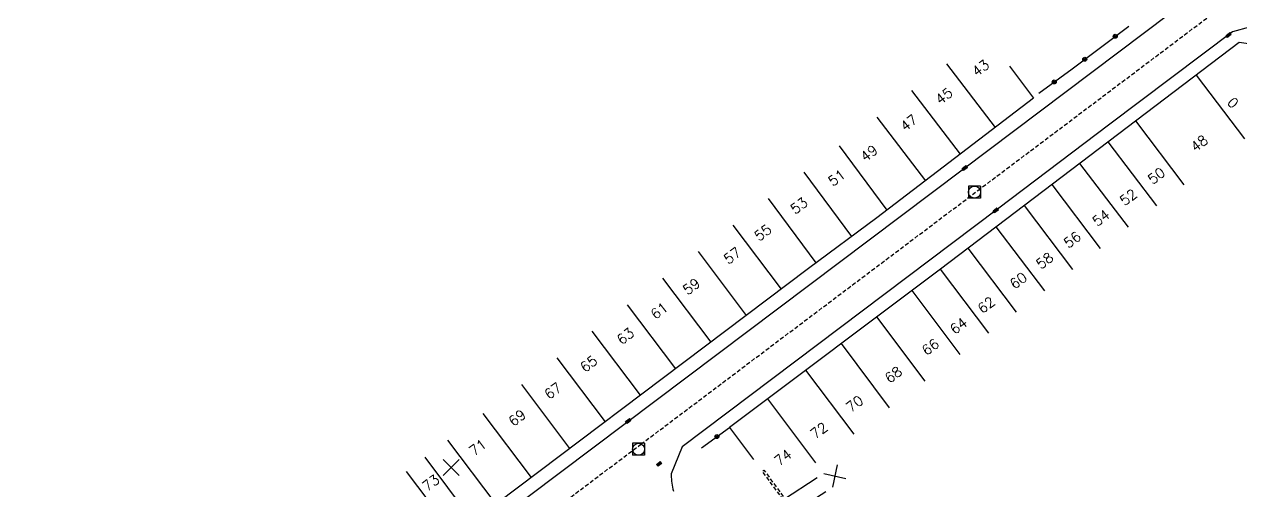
# Model space of a CAD drawing. Header units: millimetres. Extents: x 79999 to 81000, y 145000 to 146000.
# Drawn here: x 80662.9 to 80814.6, y 145675.1 to 145733.2 of the extents above; entities that cross this region are included whole.
import ezdxf
from ezdxf.enums import TextEntityAlignment as Align

# ---------------------------------------------------------------- set-up
doc = ezdxf.new("R2010")
doc.units = ezdxf.units.MM
doc.linetypes.add('DASHED', pattern=[0.75, 0.5, -0.25])
doc.layers.get('0').update_dxf_attribs({"linetype": 'CONTINUOUS'})
for name, color, linetype in [('W0001', 6, 'DASHED'), ('W0008', 7, 'CONTINUOUS'), ('W0100', 7, 'CONTINUOUS'), ('W0112', 1, 'DASHED'), ('W0322', 7, 'CONTINUOUS'), ('W0400', 7, 'CONTINUOUS'), ('W0420', 7, 'CONTINUOUS'), ('W0991', 7, 'CONTINUOUS'), ('W1102', 7, 'CONTINUOUS')]:
    doc.layers.add(name, color=color, linetype=linetype)
doc.styles.get("Standard").update_dxf_attribs({"font": 'romans.shx', "width": 0.85})

# ---------------------------------------------------------------- blocks, each defined once
blk = doc.blocks.new('T400')
for p, q in [((-0.15, 0.3), (0.15, 0.3)), ((-0.15, -0.25), (-0.15, 0.3)), ((-0.15, 0.15), (0.15, 0.15)), ((-0.15, 0), (0.15, 0)), ((0.15, 0.3), (0.15, -0.25)), ((-0.15, -0.15), (0.15, -0.15)), ((-0.15, -0.25), (-0.15, -0.3)), ((-0.15, -0.3), (0.15, -0.3)), ((0.15, -0.3), (0.15, -0.25))]:
    blk.add_line(p, q)
blk = doc.blocks.new('T420')
for p, q in [((0.75, 0.75), (-0.75, 0.75)), ((-0.75, 0.75), (-0.75, -0.75)), ((0.75, 0.75), (0.75, -0.75)), ((0.75, -0.75), (-0.75, -0.75))]:
    blk.add_line(p, q)
blk.add_ellipse((0, 0), major_axis=(-0.53, 0.53), ratio=1, start_param=3.926991, end_param=10.210176)
blk = doc.blocks.new('t991o')
at = {"color": 0, "linetype": 'Continuous'}
for p, q in [((-1, 1), (1, -1)), ((-1, -1), (1, 1))]:
    blk.add_line(p, q, dxfattribs=at)
blk = doc.blocks.new('t322o')
at = {"color": 0, "linetype": 'Continuous'}
for radius in [0.25, 0.15]:
    blk.add_circle((0, 0), radius, dxfattribs=at)

msp = doc.modelspace()

# ---------------------------------------------------------------- linework, layer by layer
at = {"layer": 'W0001'}
msp.add_lwpolyline([(80594.69, 145571.55), (80616.17, 145587.78), (80637.26, 145603.63), (80669.31, 145627.82), (80703.52, 145653.55), (80739.84, 145680.87), (80781.85, 145712.5), (80829.36, 145748.28), (80829.42, 145748.33), (80840.73, 145756.76), (80857.61, 145769.38), (80871.47, 145779.73), (80886.09, 145790.67), (80905.37, 145805.08), (80920.96, 145816.75), (80929.56, 145823.02), (80930.01, 145823.29), (80931.91, 145823.93), (80937.25, 145825.08)], dxfattribs=at)
at = {"layer": 'W0008'}
for p, q in [((80720.12, 145684.7), (80726.13, 145676.71)), ((80715.72, 145681.39), (80721.74, 145673.4)), ((80712.88, 145679.25), (80718.9, 145671.26)), ((80710.55, 145677.49), (80716.57, 145669.5))]:
    msp.add_line(p, q, dxfattribs=at)
for points in [[(80607.75, 145585.48), (80607.75, 145585.48), (80635.31, 145606.23), (80667.36, 145630.42), (80701.57, 145656.15), (80737.88, 145683.47), (80779.9, 145715.1), (80812.23, 145739.48), (80813.54, 145742.01), (80811.88, 145744.21), (80806.01, 145751.16), (80802.74, 145755.07), (80782.83, 145778.62), (80775.96, 145786.74), (80773.07, 145789.57)], [(80818.09, 145731.78), (80815.76, 145732.88), (80813.63, 145732.3), (80798.32, 145720.8), (80784.29, 145710.18), (80744.96, 145680.54), (80743.61, 145677.18)]]:
    msp.add_lwpolyline(points, dxfattribs=at)
at = {"layer": 'W0008', "flags": 128}
msp.add_lwpolyline([(80743.61, 145677.18), (80743.62, 145676.78), (80743.63, 145676.52), (80743.65, 145676.27), (80743.68, 145676.02), (80743.72, 145675.76), (80743.76, 145675.51), (80743.82, 145675.27), (80743.89, 145675.02)], dxfattribs=at)
at = {"layer": 'W0100'}
for points in [[(80832.56, 145714), (80826.77, 145719.97), (80822.6, 145724.31), (80816.47, 145730.64), (80816.46, 145730.7), (80816.47, 145730.67), (80814.47, 145730.96), (80777.21, 145702.71), (80750.88, 145682.95), (80753.88, 145678.95)], [(80785.79, 145728), (80788.82, 145724.02), (80769.25, 145709.09), (80760.72, 145702.77), (80711.54, 145665.71), (80697.26, 145654.84), (80640.64, 145612.29), (80630.99, 145604.95), (80614.6, 145592.66), (80611.6, 145596.66)]]:
    msp.add_lwpolyline(points, dxfattribs=at)
at = {"layer": 'W0100', "flags": 128}
msp.add_lwpolyline([(80761.8, 145676.66), (80757.6, 145673.94), (80758.69, 145672.26), (80762.89, 145674.98)], dxfattribs=at)
at = {"layer": 'W0112', "flags": 128}
msp.add_lwpolyline([(80757.6, 145673.94), (80754.98, 145677.5), (80755.18, 145677.64), (80757.79, 145674.08)], dxfattribs=at)
at = {"layer": 'W0322'}
msp.add_line((80747.38, 145680.44), (80750.88, 145682.95), dxfattribs=at)
msp.add_lwpolyline([(80789.46, 145724.65), (80793.62, 145727.69), (80800.69, 145733.02)], dxfattribs=at)
at = {"layer": 'W1102'}
for p, q in [((80777.96, 145728.32), (80784.03, 145720.37)), ((80815.17, 145718.94), (80809.12, 145726.91)), ((80773.59, 145724.98), (80779.66, 145717.04)), ((80769.25, 145721.67), (80775.32, 145713.72)), ((80807.61, 145713.21), (80801.57, 145721.18)), ((80804.17, 145710.6), (80798.13, 145718.57)), ((80764.57, 145718.1), (80770.52, 145710.07)), ((80800.63, 145707.92), (80794.59, 145715.89)), ((80760.17, 145714.81), (80766.12, 145706.77)), ((80797.17, 145705.29), (80791.12, 145713.26)), ((80755.72, 145711.51), (80761.67, 145703.48)), ((80793.7, 145702.67), (80787.66, 145710.63)), ((80751.29, 145708.18), (80757.31, 145700.2)), ((80790.21, 145700.01), (80784.16, 145707.98)), ((80746.96, 145704.92), (80752.98, 145696.93)), ((80786.69, 145697.35), (80780.65, 145705.32)), ((80742.52, 145701.58), (80748.54, 145693.59)), ((80783.21, 145694.71), (80777.21, 145702.71)), ((80779.67, 145692.05), (80773.67, 145700.05)), ((80738.12, 145698.26), (80744.14, 145690.28)), ((80775.27, 145688.75), (80769.27, 145696.75)), ((80733.73, 145694.96), (80739.75, 145686.97)), ((80770.85, 145685.43), (80764.85, 145693.43)), ((80729.35, 145691.65), (80735.36, 145683.67)), ((80766.42, 145682.11), (80760.42, 145690.11)), ((80724.93, 145688.32), (80730.94, 145680.33)), ((80761.66, 145678.54), (80755.66, 145686.54))]:
    msp.add_line(p, q, dxfattribs=at)

# ---------------------------------------------------------------- block references
at = {"layer": 'W0322'}
for p, rotation in [((80798.99, 145731.74), 36.98777202337531), ((80795.2, 145728.88), 36.98777202337531), ((80791.38, 145726.05), 36.25607532379366), ((80749.31, 145681.83), 35.67532456118825)]:
    msp.add_blockref('t322o', p, dxfattribs=dict(at, rotation=rotation))
at = {"layer": 'W0400'}
for p, rotation in [((80813.14, 145731.91), 127.8750538519178), ((80780.22, 145715.32), 127.4605603613263), ((80784.09, 145710.02), 126.9828095716724), ((80738.25, 145683.76), 127.1710146040591), ((80742.11, 145678.42), 128.3254213151279)]:
    msp.add_blockref('T400', p, dxfattribs=dict(at, rotation=rotation))
at = {"layer": 'W0420'}
for p in [(80781.44, 145712.31), (80739.54, 145680.24)]:
    msp.add_blockref('T420', p, dxfattribs=at)
at = {"layer": 'W0991'}
for p, rotation in [((80716.15, 145677.97), 90), ((80764.02, 145676.91), 302.9167716951217)]:
    msp.add_blockref('t991o', p, dxfattribs=dict(at, rotation=rotation))

# ---------------------------------------------------------------- texts
for s, rotation, p in [('43', 37.3475, (80782.21, 145727.79)), ('45', 37.3491, (80777.64, 145724.3)), ('0', 314.0225, (80813.68, 145723.45)), ('47', 37.3491, (80773.25, 145720.95)), ('48', 37.1626, (80809.47, 145718.39)), ('49', 37.349, (80768.29, 145717.16)), ('50', 37.163, (80804.13, 145714.34)), ('51', 36.5404, (80764.26, 145714.1)), ('52', 37.1646, (80800.63, 145711.68)), ('53', 36.5369, (80759.56, 145710.62)), ('54', 37.166, (80797.22, 145709.1)), ('55', 36.9891, (80755.05, 145707.26)), ('56', 37.1664, (80793.64, 145706.38)), ('57', 36.9909, (80751.23, 145704.38)), ('58', 37.1673, (80790.2, 145703.77)), ('60', 37.1679, (80786.91, 145701.28)), ('59', 36.992, (80746.14, 145700.55)), ('62', 37.1688, (80782.9, 145698.24)), ('61', 36.9931, (80742.12, 145697.52)), ('64', 36.8874, (80779.45, 145695.64)), ('63', 36.9944, (80737.91, 145694.35)), ('66', 36.8835, (80775.94, 145693)), ('65', 36.9935, (80733.33, 145690.9)), ('68', 36.882, (80771.33, 145689.55)), ('67', 36.9937, (80728.86, 145687.53)), ('70', 36.8831, (80766.49, 145685.92)), ('69', 36.9946, (80724.4, 145684.17)), ('72', 36.8825, (80762.04, 145682.58)), ('71', 36.9952, (80719.49, 145680.47)), ('74', 36.8821, (80757.56, 145679.22)), ('73', 36.9953, (80713.64, 145676.06))]:
    msp.add_text(s, height=1.25, rotation=rotation, dxfattribs=at).set_placement(p, align=Align.MIDDLE)

doc.saveas('drawing.dxf')
